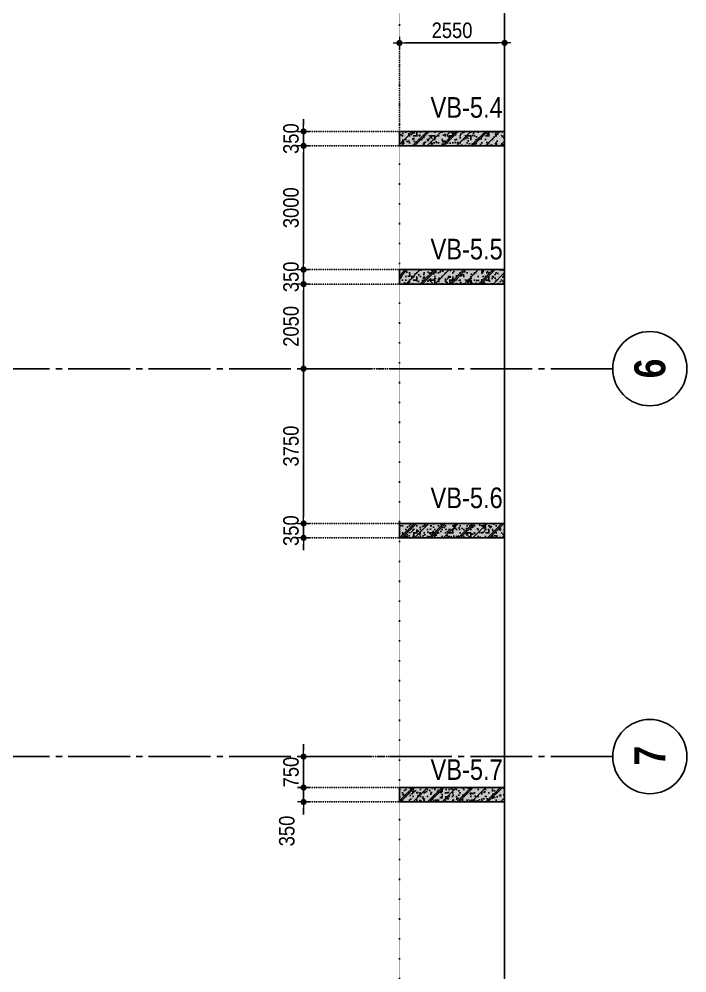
# Model space of a CAD drawing. Header units: millimetres. Extents: x -3973692 to -2843767, y 592734 to 838475.
# Drawn here: x -3060717 to -3044525, y 711489 to 734603 of the extents above; entities that cross this region are included whole.
import ezdxf
from ezdxf.enums import TextEntityAlignment as Align

# ---------------------------------------------------------------- set-up
doc = ezdxf.new("R2010")
doc.units = ezdxf.units.MM
doc.header["$MEASUREMENT"] = 0
doc.header["$PDMODE"] = 3
doc.header["$PDSIZE"] = -20
for name, pattern in [('CHG_XX_Luoi truc-Block B$0$MB_Luoi truc-150-TWB$0$Center101', [13, 10, -1, 1, -1]), ('DIVIDE2', [15.87499999999999, 6.349999999999998, -3.174999999999998, 0, -3.174999999999998, 0, -3.174999999999998]), ('DOT2', [0.125, 0, -0.125]), ('HIDDEN5', [2.8375, 1.25, -1.5875])]:
    doc.linetypes.add(name, pattern=pattern)
doc.layers.get('0').update_dxf_attribs({"lineweight": 9})
doc.layers.get('Defpoints').update_dxf_attribs({"color": 10, "lineweight": 0})
for name, color, linetype, lineweight in [("'S_General_Dim_1", 1, 'Continuous', 18), ("'S_General_Divide_3 Intermediate", 3, 'DIVIDE2', 40), ('CHG_XX_Cot_Block B-T4-7$0$DBAO', 3, 'Continuous', 13), ('TEXT', 7, 'Continuous', 15)]:
    doc.layers.add(name, color=color, linetype=linetype, lineweight=lineweight)
for name, color, linetype in [('CHG_XX_Cot_Block B-T4-7$0$mb_cot tang 9-13 twb$0$Concrete Hatch', 218, 'Continuous'), ('CHG_XX_Cot_Block B-T4-7$0$mb_cot tang 9-13 twb$0$Concrete Line', 6, 'Continuous'), ('CHG_XX_Cot_Block B-T4-7$0$mb_cot tang 9-13 twb$0$Concrete Solid', 216, 'Continuous'), ('CHG_XX_Luoi truc-Block B$0$MB_Luoi truc-150-TWB$0$Grid', 34, 'Continuous'), ('CHG_XX_Luoi truc-Block B$0$MB_Luoi truc-150-TWB$0$Grid Line', 251, 'CHG_XX_Luoi truc-Block B$0$MB_Luoi truc-150-TWB$0$Center101'), ('dim', 1, 'Continuous')]:
    doc.layers.add(name, color=color, linetype=linetype)
doc.styles.add('arial', font='arial.ttf', dxfattribs={"width": 0.85})
doc.styles.add('CHG_XX_Luoi truc-Block B$0$MB_Luoi truc-150-TWB$0$Grid A-F$0$VNI-HelveCB', font='')
doc.styles.add('TTP-HelCon', font='')
doc.styles.get('CHG_XX_Luoi truc-Block B$0$MB_Luoi truc-150-TWB$0$Grid A-F$0$VNI-HelveCB').set_extended_font_data('VNI-Helve-Condense', bold=True)
doc.styles.get('TTP-HelCon').set_extended_font_data('VNI-Helve-Condense')
doc.dimstyles.new('150', dxfattribs={"dimscale": 150, "dimtxt": 2.5, "dimasz": 1, "dimexe": 0, "dimexo": 0, "dimgap": 0.75, "dimtad": 1, "dimdec": 0, "dimzin": 9, "dimdsep": 46, "dimtxsty": 'arial', "dimblk1": 'DIMDOT', "dimblk2": 'DIMDOT', "dimsah": 1, "dimcen": 2, "dimdle": 3, "dimclre": 8, "dimclrt": 2, "dimadec": 0, "dimazin": 0, "dimtfac": 1, "dimtdec": 0, "dimtix": 1, "dimtmove": 2, "dimatfit": 3, "dimldrblk": 'DIMPIJL', "dimfxl": 1, "dimtvp": 1.8, "dimtolj": 1, "dimtzin": 0, "dimarcsym": 0})

# ---------------------------------------------------------------- blocks, each defined once
blk = doc.blocks.new('*U3043')
at = {"layer": 'CHG_XX_Luoi truc-Block B$0$MB_Luoi truc-150-TWB$0$Grid', "lineweight": -2}
for p, q in [((0, 192), (0, 189)), ((0, -3), (0, 0))]:
    blk.add_line(p, q, dxfattribs=at)
for centre in [(0, 198), (0, -9)]:
    blk.add_circle(centre, 6, dxfattribs=at)
at = {"layer": 'CHG_XX_Luoi truc-Block B$0$MB_Luoi truc-150-TWB$0$Grid Line'}
blk.add_line((0, 0), (0, 189), dxfattribs=at)
at = {"layer": 'CHG_XX_Luoi truc-Block B$0$MB_Luoi truc-150-TWB$0$Grid', "lineweight": -2, "style": 'CHG_XX_Luoi truc-Block B$0$MB_Luoi truc-150-TWB$0$Grid A-F$0$VNI-HelveCB'}
for tag, p in [('GRIDSUB', (0, 198)), ('GRID', (0, -9))]:
    blk.add_attdef(tag, text='', height=5, dxfattribs=at).set_placement(p, align=Align.MIDDLE)
blk = doc.blocks.new('CHG_XX_Luoi truc-Block B', base_point=(8026088.360705459, 1047448.634998515))
at = {"layer": 'CHG_XX_Luoi truc-Block B$0$MB_Luoi truc-150-TWB$0$Grid Line'}
blk.add_line((8048788.360705578, 1046158.106275256), (8048788.360705578, 1128272.580775458), dxfattribs=at)
at = {"layer": 'CHG_XX_Luoi truc-Block B$0$MB_Luoi truc-150-TWB$0$Grid'}
ref = blk.add_blockref('*U3043', (8022608.235654154, 1089748.634998515), dxfattribs=dict(at, xscale=-150, yscale=150, zscale=150, rotation=270))
ref.add_attrib('GRID', '6', dxfattribs={"lineweight": -2, "height": 750, "rotation": 90, "style": 'CHG_XX_Luoi truc-Block B$0$MB_Luoi truc-150-TWB$0$Grid A-F$0$VNI-HelveCB'}).set_placement((8021258.235654154, 1089754.634998515), align=Align.MIDDLE)
ref.add_attrib('GRIDSUB', '6', dxfattribs={"lineweight": -2, "height": 750, "rotation": 90, "style": 'CHG_XX_Luoi truc-Block B$0$MB_Luoi truc-150-TWB$0$Grid A-F$0$VNI-HelveCB'}).set_placement((8052308.235654154, 1089754.634998515), align=Align.MIDDLE)
ref = blk.add_blockref('*U3043', (8022608.235654154, 1080348.634998515), dxfattribs=dict(at, xscale=-150, yscale=150, zscale=150, rotation=270))
ref.add_attrib('GRID', '7', dxfattribs={"lineweight": -2, "height": 750, "rotation": 90, "style": 'CHG_XX_Luoi truc-Block B$0$MB_Luoi truc-150-TWB$0$Grid A-F$0$VNI-HelveCB'}).set_placement((8021258.235654154, 1080368.634998515), align=Align.MIDDLE)
ref.add_attrib('GRIDSUB', '7', dxfattribs={"lineweight": -2, "height": 750, "rotation": 90, "style": 'CHG_XX_Luoi truc-Block B$0$MB_Luoi truc-150-TWB$0$Grid A-F$0$VNI-HelveCB'}).set_placement((8052308.235654154, 1080368.634998515), align=Align.MIDDLE)
blk = doc.blocks.new('*U3109')
at = {"layer": 'CHG_XX_Cot_Block B-T4-7$0$mb_cot tang 9-13 twb$0$Concrete Hatch'}
h = blk.add_hatch(dxfattribs=at)
h.set_pattern_fill('CONCRETE', color=256, scale=50, style=0, pattern_type=2)
h.set_pattern_definition([(45, (1000.000000000029, -99.99999999999989), (-176.7766952966369, 176.7766952966369), []), (45, (1000.000000000029, -49.99999999999989), (-353.5533905932737, 353.5533905932738), []), (49.99999999999999, (1000.000000000029, -99.99999999999989), (358.6300913003767, -31.37606749129755), [37.5, -412.5]), (355, (1000.000000000029, -99.99999999999989), (-69.3756668065, 376.0960668500059), [30, -330]), (100.4514, (1029.885840000029, -102.6146699999999), (289.2546908570108, 344.7197710304768), [31.870095, -350.571056]), (46.18420000000001, (1000.000000000029, 1.13686837721616e-13), (533.6205243128222, -82.75950716450905), [56.25, -618.75]), (96.6356, (1044.468372500029, -6.8966534999999), (467.3313527743517, 487.0589354502209), [47.805144, -525.8565]), (351.1842, (1000.000000000029, 1.13686837721616e-13), (467.3309725668136, 487.0593004626623), [45, -495]), (21, (1050.000000000029, -24.99999999999989), (298.4535260592309, -201.3094453326694), [37.5, -412.5]), (326.0000000000001, (1050.000000000029, -24.99999999999989), (121.6576659607909, 362.5750225234265), [30, -330]), (71.4514, (1074.871116500029, -41.77580299999988), (420.111314290745, 161.2652483549762), [31.870095, -350.571056]), (37.50000000000001, (1000.000000000029, -99.99999999999989), (6.079927658645334, 166.4469269156558), [0, -326, 0, -335, 0, -331.25]), (7.499999999999999, (1000.000000000029, -99.99999999999989), (131.5347687210743, 197.2058559411801), [0, -191, 0, -318.5, 0, -126.25]), (327.5, (888.5000000000291, -99.99999999999989), (266.9112180862045, -11.2774358671899), [0, -125, 0, -390, 0, -517.5]), (317.5, (838.5000000000291, -99.99999999999989), (291.5930846711931, 50.05249116615882), [0, -162.5, 0, -259, 0, -367.5]), (0, (1175.000000000029, 75.00000000000011), (0, 875), [87.5, -787.5]), (0, (1437.500000000029, 250.0000000000001), (0, 875), [87.5, -787.5]), (0, (1262.500000000029, 600.0000000000001), (0, 875), [87.5, -350, 87.5, -350]), (90, (1175.000000000029, 75.00000000000011), (-875, 5.35782974626967e-14), [87.5, -787.5]), (90, (1262.500000000029, 600.0000000000001), (-875, 5.35782974626967e-14), [87.5, -787.5]), (90, (1525.000000000029, 250.0000000000001), (-875, 5.35782974626967e-14), [87.5, -787.5]), (90, (1700.000000000029, 512.5000000000001), (-875, 5.35782974626967e-14), [87.5, -787.5]), (135, (1262.500000000029, 75.00000000000011), (-875.016357447105, 8.881784197001252e-14), [123.76, -1113.7]), (135, (1350.000000000029, 600.0000000000001), (-875.016357447105, 8.881784197001252e-14), [123.76, -1113.7]), (45, (1437.500000000029, 250.0000000000001), (8.881784197001252e-14, 875.016357447105), [123.76, -247.485, 123.76, -742.455]), (0, (825.0000000000291, -99.99999999999989), (87.5, 87.5), [-175, 0])])
h.paths.add_polyline_path([(-750, 150), (-750, -199.9999999999999), (1800.000000000029, -200), (1800.000000000029, 150)])
at = {"layer": 'CHG_XX_Cot_Block B-T4-7$0$mb_cot tang 9-13 twb$0$Concrete Solid'}
blk.add_hatch(color=256, dxfattribs=at).paths.add_polyline_path([(-750, 150), (-750, -199.9999999999999), (1800.000000000029, -200), (1800.000000000029, 150)])
at = {"layer": 'CHG_XX_Cot_Block B-T4-7$0$mb_cot tang 9-13 twb$0$Concrete Line'}
blk.add_lwpolyline([(-750, 150), (-750, -199.9999999999999), (1800.000000000029, -200), (1800.000000000029, 150)], close=True, dxfattribs=at)
blk = doc.blocks.new('CHG_XX_Cot_Block B-T4-7', base_point=(8026088.360705459, 1047448.634998515))
at = {"layer": 'CHG_XX_Cot_Block B-T4-7$0$DBAO'}
blk.add_blockref('CHG_XX_Luoi truc-Block B', (8026088.360705459, 1047448.634998515), dxfattribs=at)
at = {"layer": 'CHG_XX_Cot_Block B-T4-7$0$mb_cot tang 9-13 twb$0$Concrete Line', "rotation": 180}
for p in [(8048038.360699058, 1095298.635007361), (8048038.360699058, 1091948.635007361), (8048038.360699058, 1085798.635007361), (8048038.360699058, 1079398.635007361)]:
    blk.add_blockref('*U3109', p, dxfattribs=at)
blk = doc.blocks.new('b')
at = {"layer": 'TEXT', "color": 3, "style": 'TTP-HelCon'}
for s, p in [('VB-5.4', (-1796.40261466708, -30019.248394656)), ('VB-5.5', (-1796.40261466708, -33452.82189465594)), ('VB-5.6', (-1796.40261466708, -39479.12739465619)), ('VB-5.7', (-1796.40261466708, -46064.51689465623))]:
    blk.add_text(s, height=500, dxfattribs=at).set_placement(p)
blk = doc.blocks.new('DIMDOT')
for p, q in [((1, 0), (-1, 0)), ((0, -1), (0, 1))]:
    blk.add_line(p, q)
at = {"const_width": 0.5}
blk.add_lwpolyline([(-0.25, 0, 1), (0.25, 0, 1)], format="xyb", close=True, dxfattribs=at)
blk = doc.blocks.new('*D939')
at = {"layer": "'S_General_Dim_1", "color": 8, "linetype": 'HIDDEN5', "lineweight": -2, "transparency": 16777216}
for p, q in [((-3051495.198556816, 731931.0114584318), (-3051495.198556816, 734024.5248366432)), ((-3048945.198556815, 731931.0114584318), (-3048945.198556815, 734024.5248366432))]:
    blk.add_line(p, q, dxfattribs=at)
at = {"layer": "'S_General_Dim_1", "color": 0, "lineweight": -2, "transparency": 16777216}
blk.add_line((-3051345.198556816, 734024.5248366432), (-3049095.198556815, 734024.5248366432), dxfattribs=at)
at = {"layer": 'Defpoints', "color": 0, "transparency": 16777216}
for p in [(-3048945.198556815, 734024.5248366432), (-3051495.198556816, 731931.0114584318), (-3048945.198556815, 731931.0114584318)]:
    blk.add_point(p, dxfattribs=at)
at = {"layer": "'S_General_Dim_1", "color": 0, "lineweight": -2, "transparency": 16777216, "xscale": 150, "yscale": 150, "zscale": 150, "rotation": 180}
blk.add_blockref('DIMDOT', (-3051495.198556816, 734024.5248366432), dxfattribs=at)
at = {"layer": "'S_General_Dim_1", "color": 0, "lineweight": -2, "transparency": 16777216, "xscale": 150, "yscale": 150, "zscale": 150}
blk.add_blockref('DIMDOT', (-3048945.198556815, 734024.5248366432), dxfattribs=at)
at = {"layer": "'S_General_Dim_1", "color": 2, "transparency": 16777216, "insert": (-3050220.198556815, 734328.4897070389), "char_height": 375, "attachment_point": 5, "style": 'arial'}
blk.add_mtext('\\A1;2550', dxfattribs=at)
blk = doc.blocks.new('DIMPIJL')
at = {"linetype": 'ByBlock'}
blk.add_solid([(-2.5, 0.4166666666666686), (-2.5, -0.4166666666666686), (0, 0)], dxfattribs=at)
blk = doc.blocks.new('*D967')
at = {"layer": "'S_General_Dim_1", "color": 0, "lineweight": -2, "transparency": 16777216}
for p, q in [((-3053819.09793916, 732031.011458432), (-3053819.09793916, 732181.011458432)), ((-3053819.09793916, 731881.011458432), (-3053819.09793916, 731531.0114584321)), ((-3053819.09793916, 731381.0114584321), (-3053819.09793916, 731231.0114584321))]:
    blk.add_line(p, q, dxfattribs=at)
at = {"layer": "'S_General_Dim_1", "color": 8, "linetype": 'HIDDEN5', "lineweight": -2, "transparency": 16777216}
for p, q in [((-3051495.198563336, 731881.011458432), (-3053819.09793916, 731881.011458432)), ((-3051495.198556817, 731531.0114584321), (-3053819.09793916, 731531.0114584321))]:
    blk.add_line(p, q, dxfattribs=at)
at = {"layer": 'Defpoints', "color": 0, "transparency": 16777216}
for p in [(-3051495.198563336, 731881.011458432), (-3053819.09793916, 731531.0114584321), (-3051495.198556817, 731531.0114584321)]:
    blk.add_point(p, dxfattribs=at)
at = {"layer": "'S_General_Dim_1", "color": 0, "lineweight": -2, "transparency": 16777216, "xscale": 150, "yscale": 150, "zscale": 150}
for p, rotation in [((-3053819.09793916, 731881.011458432), 270), ((-3053819.09793916, 731531.0114584321), 90)]:
    blk.add_blockref('DIMDOT', p, dxfattribs=dict(at, rotation=rotation))
at = {"layer": "'S_General_Dim_1", "color": 2, "transparency": 16777216, "insert": (-3054123.1907086, 731706.0114584328), "char_height": 375, "attachment_point": 5, "rotation": 90, "style": 'arial'}
blk.add_mtext('\\A1;350', dxfattribs=at)
blk = doc.blocks.new('*D968')
at = {"layer": "'S_General_Dim_1", "color": 8, "linetype": 'HIDDEN5', "lineweight": -2, "transparency": 16777216}
for p, q in [((-3051495.198556817, 731531.0114584321), (-3053819.097939161, 731531.0114584321)), ((-3051495.198556817, 728531.0114584329), (-3053819.097939161, 728531.0114584329))]:
    blk.add_line(p, q, dxfattribs=at)
at = {"layer": "'S_General_Dim_1", "color": 0, "lineweight": -2, "transparency": 16777216}
blk.add_line((-3053819.097939161, 731381.0114584321), (-3053819.097939161, 728681.0114584329), dxfattribs=at)
at = {"layer": 'Defpoints', "color": 0, "transparency": 16777216}
for p in [(-3051495.198556817, 731531.0114584321), (-3053819.097939161, 728531.0114584329), (-3051495.198556817, 728531.0114584329)]:
    blk.add_point(p, dxfattribs=at)
at = {"layer": "'S_General_Dim_1", "color": 0, "lineweight": -2, "transparency": 16777216, "xscale": 150, "yscale": 150, "zscale": 150}
for p, rotation in [((-3053819.097939161, 731531.0114584321), 90), ((-3053819.097939161, 728531.0114584329), 270)]:
    blk.add_blockref('DIMDOT', p, dxfattribs=dict(at, rotation=rotation))
at = {"layer": "'S_General_Dim_1", "color": 2, "transparency": 16777216, "insert": (-3054123.190708601, 730031.0114584332), "char_height": 375, "attachment_point": 5, "rotation": 90, "style": 'arial'}
blk.add_mtext('\\A1;3000', dxfattribs=at)
blk = doc.blocks.new('*D969')
at = {"layer": "'S_General_Dim_1", "color": 0, "lineweight": -2, "transparency": 16777216}
for p, q in [((-3053819.097939164, 728681.0114584329), (-3053819.097939164, 728831.0114584329)), ((-3053819.097939164, 728531.0114584329), (-3053819.097939164, 728181.011458432)), ((-3053819.097939164, 728031.011458432), (-3053819.097939164, 727881.011458432))]:
    blk.add_line(p, q, dxfattribs=at)
at = {"layer": "'S_General_Dim_1", "color": 8, "linetype": 'HIDDEN5', "lineweight": -2, "transparency": 16777216}
for p, q in [((-3051495.198556817, 728531.0114584329), (-3053819.097939164, 728531.0114584329)), ((-3051495.198556817, 728181.011458432), (-3053819.097939164, 728181.011458432))]:
    blk.add_line(p, q, dxfattribs=at)
at = {"layer": 'Defpoints', "color": 0, "transparency": 16777216}
for p in [(-3051495.198556817, 728531.0114584329), (-3053819.097939164, 728181.011458432), (-3051495.198556817, 728181.011458432)]:
    blk.add_point(p, dxfattribs=at)
at = {"layer": "'S_General_Dim_1", "color": 0, "lineweight": -2, "transparency": 16777216, "xscale": 150, "yscale": 150, "zscale": 150}
for p, rotation in [((-3053819.097939164, 728531.0114584329), 270), ((-3053819.097939164, 728181.011458432), 90)]:
    blk.add_blockref('DIMDOT', p, dxfattribs=dict(at, rotation=rotation))
at = {"layer": "'S_General_Dim_1", "color": 2, "transparency": 16777216, "insert": (-3054123.190708604, 728356.0114584332), "char_height": 375, "attachment_point": 5, "rotation": 90, "style": 'arial'}
blk.add_mtext('\\A1;350', dxfattribs=at)
blk = doc.blocks.new('*D970')
at = {"layer": "'S_General_Dim_1", "color": 8, "linetype": 'HIDDEN5', "lineweight": -2, "transparency": 16777216}
for p, q in [((-3051495.198556817, 728181.011458432), (-3053819.097939166, 728181.011458432)), ((-3051058.965253178, 726131.0114495863), (-3053819.097939166, 726131.0114495863))]:
    blk.add_line(p, q, dxfattribs=at)
at = {"layer": "'S_General_Dim_1", "color": 0, "lineweight": -2, "transparency": 16777216}
blk.add_line((-3053819.097939166, 728031.011458432), (-3053819.097939166, 726281.0114495863), dxfattribs=at)
at = {"layer": 'Defpoints', "color": 0, "transparency": 16777216}
for p in [(-3051495.198556817, 728181.011458432), (-3053819.097939166, 726131.0114495863), (-3051058.965253178, 726131.0114495863)]:
    blk.add_point(p, dxfattribs=at)
at = {"layer": "'S_General_Dim_1", "color": 0, "lineweight": -2, "transparency": 16777216, "xscale": 150, "yscale": 150, "zscale": 150}
for p, rotation in [((-3053819.097939166, 728181.011458432), 90), ((-3053819.097939166, 726131.0114495863), 270)]:
    blk.add_blockref('DIMDOT', p, dxfattribs=dict(at, rotation=rotation))
at = {"layer": "'S_General_Dim_1", "color": 2, "transparency": 16777216, "insert": (-3054123.062809561, 727156.0114540099), "char_height": 375, "attachment_point": 5, "rotation": 90, "style": 'arial'}
blk.add_mtext('\\A1;2050', dxfattribs=at)
blk = doc.blocks.new('*D971')
at = {"layer": "'S_General_Dim_1", "color": 8, "linetype": 'HIDDEN5', "lineweight": -2, "transparency": 16777216}
for p, q in [((-3051058.965253178, 726131.0114495863), (-3053819.097939168, 726131.0114495863)), ((-3051495.198556817, 722381.011458432), (-3053819.097939168, 722381.011458432))]:
    blk.add_line(p, q, dxfattribs=at)
at = {"layer": "'S_General_Dim_1", "color": 0, "lineweight": -2, "transparency": 16777216}
blk.add_line((-3053819.097939168, 725981.0114495863), (-3053819.097939168, 722531.011458432), dxfattribs=at)
at = {"layer": 'Defpoints', "color": 0, "transparency": 16777216}
for p in [(-3051058.965253178, 726131.0114495863), (-3053819.097939168, 722381.011458432), (-3051495.198556817, 722381.011458432)]:
    blk.add_point(p, dxfattribs=at)
at = {"layer": "'S_General_Dim_1", "color": 0, "lineweight": -2, "transparency": 16777216, "xscale": 150, "yscale": 150, "zscale": 150}
for p, rotation in [((-3053819.097939168, 726131.0114495863), 90), ((-3053819.097939168, 722381.011458432), 270)]:
    blk.add_blockref('DIMDOT', p, dxfattribs=dict(at, rotation=rotation))
at = {"layer": "'S_General_Dim_1", "color": 2, "transparency": 16777216, "insert": (-3054123.190708608, 724256.0114540099), "char_height": 375, "attachment_point": 5, "rotation": 90, "style": 'arial'}
blk.add_mtext('\\A1;3750', dxfattribs=at)
blk = doc.blocks.new('*D972')
at = {"layer": "'S_General_Dim_1", "color": 0, "lineweight": -2, "transparency": 16777216}
for p, q in [((-3053819.09793917, 722531.011458432), (-3053819.09793917, 722681.011458432)), ((-3053819.09793917, 722381.011458432), (-3053819.09793917, 722031.0114584321)), ((-3053819.09793917, 721881.0114584321), (-3053819.09793917, 721731.0114584321))]:
    blk.add_line(p, q, dxfattribs=at)
at = {"layer": "'S_General_Dim_1", "color": 8, "linetype": 'HIDDEN5', "lineweight": -2, "transparency": 16777216}
for p, q in [((-3051495.198556817, 722381.011458432), (-3053819.09793917, 722381.011458432)), ((-3051495.198556817, 722031.0114584321), (-3053819.09793917, 722031.0114584321))]:
    blk.add_line(p, q, dxfattribs=at)
at = {"layer": 'Defpoints', "color": 0, "transparency": 16777216}
for p in [(-3051495.198556817, 722381.011458432), (-3053819.09793917, 722031.0114584321), (-3051495.198556817, 722031.0114584321)]:
    blk.add_point(p, dxfattribs=at)
at = {"layer": "'S_General_Dim_1", "color": 0, "lineweight": -2, "transparency": 16777216, "xscale": 150, "yscale": 150, "zscale": 150}
for p, rotation in [((-3053819.09793917, 722381.011458432), 270), ((-3053819.09793917, 722031.0114584321), 90)]:
    blk.add_blockref('DIMDOT', p, dxfattribs=dict(at, rotation=rotation))
at = {"layer": "'S_General_Dim_1", "color": 2, "transparency": 16777216, "insert": (-3054123.19070861, 722206.0114584328), "char_height": 375, "attachment_point": 5, "rotation": 90, "style": 'arial'}
blk.add_mtext('\\A1;350', dxfattribs=at)
blk = doc.blocks.new('*D973')
at = {"layer": "'S_General_Dim_1", "color": 0, "lineweight": -2, "transparency": 16777216}
for p, q in [((-3053819.097939172, 716881.0114495863), (-3053819.097939172, 717031.0114495863)), ((-3053819.097939172, 716731.0114495863), (-3053819.097939172, 715981.0114584329)), ((-3053819.097939172, 715831.0114584329), (-3053819.097939172, 715681.0114584329))]:
    blk.add_line(p, q, dxfattribs=at)
at = {"layer": "'S_General_Dim_1", "color": 8, "linetype": 'HIDDEN5', "lineweight": -2, "transparency": 16777216}
for p, q in [((-3051188.30914818, 716731.0114495863), (-3053819.097939172, 716731.0114495863)), ((-3051495.198556817, 715981.0114584329), (-3053819.097939172, 715981.0114584329))]:
    blk.add_line(p, q, dxfattribs=at)
at = {"layer": 'Defpoints', "color": 0, "transparency": 16777216}
for p in [(-3051188.30914818, 716731.0114495863), (-3053819.097939172, 715981.0114584329), (-3051495.198556817, 715981.0114584329)]:
    blk.add_point(p, dxfattribs=at)
at = {"layer": "'S_General_Dim_1", "color": 0, "lineweight": -2, "transparency": 16777216, "xscale": 150, "yscale": 150, "zscale": 150}
for p, rotation in [((-3053819.097939172, 716731.0114495863), 270), ((-3053819.097939172, 715981.0114584329), 90)]:
    blk.add_blockref('DIMDOT', p, dxfattribs=dict(at, rotation=rotation))
at = {"layer": "'S_General_Dim_1", "color": 2, "transparency": 16777216, "insert": (-3054123.062809567, 716356.0114540104), "char_height": 375, "attachment_point": 5, "rotation": 90, "style": 'arial'}
blk.add_mtext('\\A1;750', dxfattribs=at)
blk = doc.blocks.new('*D974')
at = {"layer": "'S_General_Dim_1", "color": 0, "lineweight": -2, "transparency": 16777216}
for p, q in [((-3053819.097939177, 716131.0114584329), (-3053819.097939177, 716281.0114584329)), ((-3053819.097939177, 715981.0114584329), (-3053819.097939177, 715631.011458432)), ((-3053819.097939177, 715481.011458432), (-3053819.097939177, 715331.011458432))]:
    blk.add_line(p, q, dxfattribs=at)
at = {"layer": "'S_General_Dim_1", "color": 8, "linetype": 'HIDDEN5', "lineweight": -2, "transparency": 16777216}
for p, q in [((-3051495.198556817, 715981.0114584329), (-3053819.097939177, 715981.0114584329)), ((-3051495.198556817, 715631.011458432), (-3053819.097939177, 715631.011458432))]:
    blk.add_line(p, q, dxfattribs=at)
at = {"layer": 'Defpoints', "color": 0, "transparency": 16777216}
for p in [(-3051495.198556817, 715981.0114584329), (-3053819.097939177, 715631.011458432), (-3051495.198556817, 715631.011458432)]:
    blk.add_point(p, dxfattribs=at)
at = {"layer": "'S_General_Dim_1", "color": 0, "lineweight": -2, "transparency": 16777216, "xscale": 150, "yscale": 150, "zscale": 150}
for p, rotation in [((-3053819.097939177, 715981.0114584329), 270), ((-3053819.097939177, 715631.011458432), 90)]:
    blk.add_blockref('DIMDOT', p, dxfattribs=dict(at, rotation=rotation))
at = {"layer": "'S_General_Dim_1", "color": 2, "transparency": 16777216, "insert": (-3054224.384433021, 714928.230469796), "char_height": 375, "attachment_point": 5, "rotation": 90, "style": 'arial'}
blk.add_mtext('\\A1;350', dxfattribs=at)

msp = doc.modelspace()

# ---------------------------------------------------------------- linework, layer by layer
at = {"layer": 'dim', "linetype": 'DOT2', "ltscale": 10}
msp.add_line((-3051495.198556816, 750581.0114584325), (-3051495.198556816, 690231.0114584317), dxfattribs=at)

# ---------------------------------------------------------------- block references
at = {"layer": "'S_General_Divide_3 Intermediate"}
msp.add_blockref('CHG_XX_Cot_Block B-T4-7', (-3071645.198556934, 683831.0114495861), dxfattribs=at)
at = {"layer": 'dim'}
msp.add_blockref('b', (-3048945.198556815, 762231.011449586), dxfattribs=at)

# ---------------------------------------------------------------- dimensions: what is measured, and where the dimension line sits
at = {"layer": "'S_General_Dim_1"}
dim = msp.add_linear_dim(base=(-3048945.198556815, 734024.5248366432), p1=(-3051495.198556816, 731931.0114584318), p2=(-3048945.198556815, 731931.0114584318), dimstyle='150', dxfattribs=at)
dim.commit()
dim.dimension.update_dxf_attribs({"geometry": '*D939', "text_midpoint": (-3050220.198556815, 734328.4897070389)})
for base, p1, p2, picture, middle in [((-3053819.09793916, 731531.0114584321), (-3051495.198563335, 731881.0114584317), (-3051495.198556816, 731531.0114584318), '*D967', (-3054123.1907086, 731706.0114584328)), ((-3053819.097939161, 728531.0114584329), (-3051495.198556816, 731531.0114584318), (-3051495.198556816, 728531.0114584327), '*D968', (-3054123.190708601, 730031.0114584332)), ((-3053819.097939164, 728181.011458432), (-3051495.198556816, 728531.0114584327), (-3051495.198556816, 728181.0114584317), '*D969', (-3054123.190708604, 728356.0114584332)), ((-3053819.097939166, 726131.0114495863), (-3051495.198556816, 728181.0114584317), (-3051058.965253178, 726131.011449586), '*D970', (-3054123.062809561, 727156.0114540099)), ((-3053819.097939168, 722381.011458432), (-3051058.965253178, 726131.011449586), (-3051495.198556816, 722381.0114584317), '*D971', (-3054123.190708608, 724256.0114540099)), ((-3053819.09793917, 722031.0114584321), (-3051495.198556816, 722381.0114584317), (-3051495.198556816, 722031.0114584318), '*D972', (-3054123.19070861, 722206.0114584328)), ((-3053819.097939172, 715981.0114584329), (-3051188.309148179, 716731.011449586), (-3051495.198556816, 715981.0114584327), '*D973', (-3054123.062809567, 716356.0114540104))]:
    dim = msp.add_linear_dim(base=base, p1=p1, p2=p2, angle=90, dimstyle='150', dxfattribs=at)
    dim.commit()
    dim.dimension.update_dxf_attribs({"geometry": picture, "text_midpoint": middle})
dim = msp.add_linear_dim(base=(-3053819.097939177, 715631.011458432), p1=(-3051495.198556816, 715981.0114584327), p2=(-3051495.198556816, 715631.0114584317), angle=90, dimstyle='150', dxfattribs=at)
dim.commit()
dim.dimension.update_dxf_attribs({"geometry": '*D974', "text_midpoint": (-3054224.384433021, 714928.230469796), "dimtype": 160})

doc.saveas('drawing.dxf')
